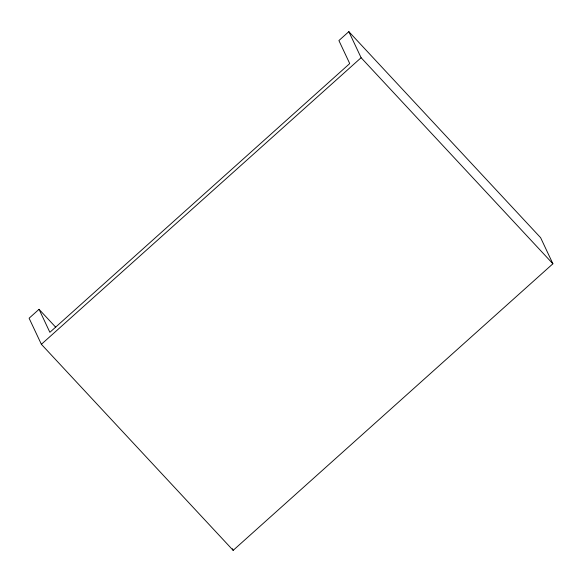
<?xml version="1.0" encoding="UTF-8"?>
<svg xmlns="http://www.w3.org/2000/svg" width="582" height="582" viewBox="0 0 582 582"><rect width="100%" height="100%" fill="white"/><g stroke="black" fill="none" stroke-linecap="round" stroke-linejoin="round"><path stroke-width="0.87" d="M39.045 309.311L29.1 318.223L41.373 344.297L233.156 550.354L552.9 263.777L540.627 237.703L348.844 31.646L338.899 40.558L349.724 63.562L49.87 332.307L39.045 309.311L55.734 327.237M41.373 344.297L361.109 57.72L348.844 31.646M361.109 57.72L552.9 263.777M232.393 548.724L233.156 550.354"/></g></svg>
